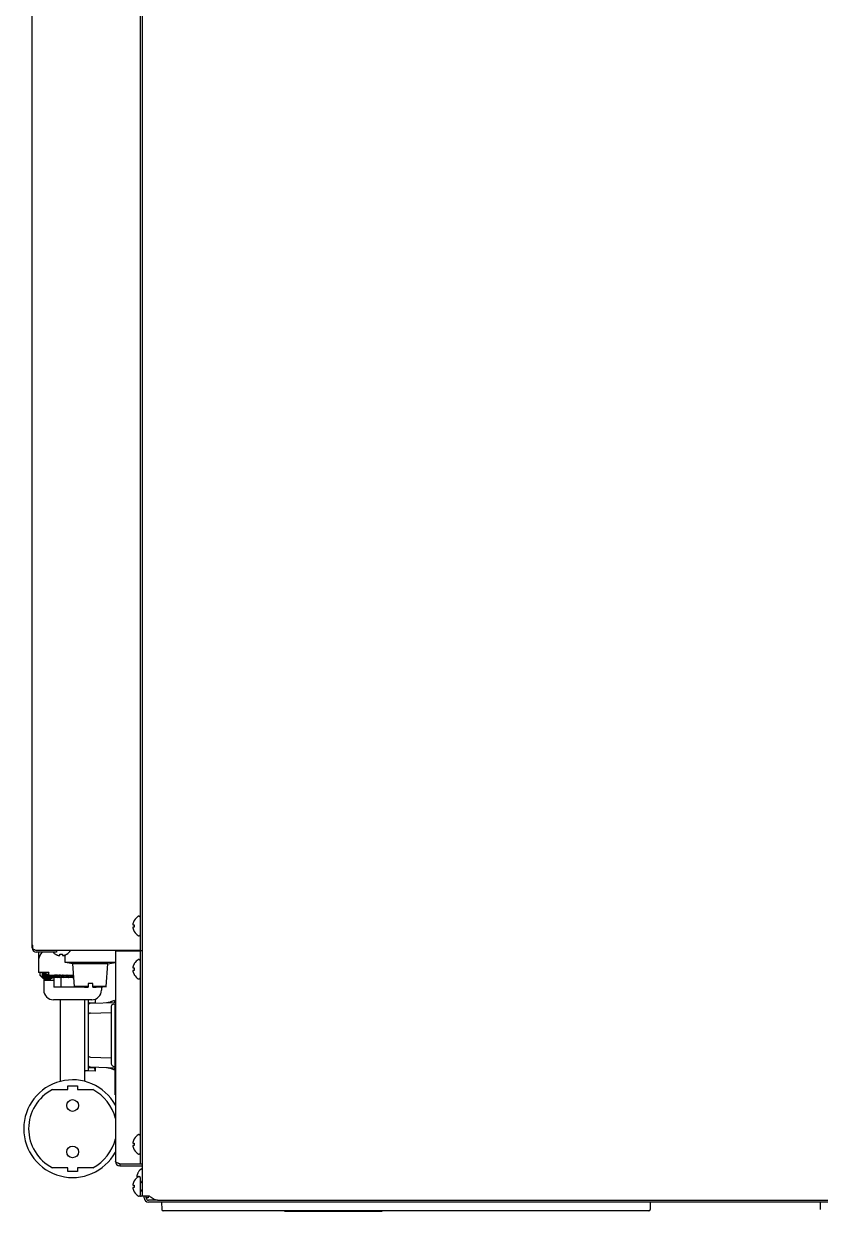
# Model space of a CAD drawing. Header units: millimetres. Extents: x -3169 to 1166, y -4146 to -91.
# Drawn here: x 277.7 to 603.7, y -2391.8 to -1905.6 of the extents above; entities that cross this region are included whole.
import ezdxf

# ---------------------------------------------------------------- set-up
doc = ezdxf.new("R2010")
doc.units = ezdxf.units.MM
doc.header["$LTSCALE"] = 23.1
doc.layers.get('0').update_dxf_attribs({"linetype": 'CONTINUOUS'})

msp = doc.modelspace()

# ---------------------------------------------------------------- linework, layer by layer
for p, q in [((281.08, -2283.96), (281.08, -1478.33)), ((326.18, -1491.96), (326.18, -2385.46)), ((325.38, -1496.76), (325.38, -2284.96)), ((322.39, -2274.46), (322.94, -2274.46)), ((322.91, -2272.66), (322.94, -2272.66)), ((324.78, -2270.96), (324.98, -2270.96)), ((322.94, -2275.46), (322.39, -2275.46)), ((322.94, -2277.26), (322.91, -2277.26)), ((324.78, -2278.96), (324.98, -2278.96)), ((281.08, -2282.76), (281.39, -2282.76)), ((281.39, -2284.34), (281.39, -2282.76)), ((325.38, -2284.96), (282.88, -2284.96)), ((291.08, -2284.96), (291.08, -2285.76)), ((316.98, -2284.96), (316.98, -2285.16)), ((325.38, -2284.96), (326.18, -2284.96)), ((291.08, -2285.76), (282.88, -2285.76)), ((283.68, -2285.76), (283.68, -2294.06)), ((290.68, -2286.54), (290.68, -2286.51)), ((292.48, -2287.06), (292.48, -2286.51)), ((293.48, -2286.51), (293.48, -2287.06)), ((294.65, -2289.86), (294.65, -2286.83)), ((295.28, -2286.51), (295.28, -2286.54)), ((315.18, -2285.06), (315.18, -2371.36)), ((315.18, -2285.16), (325.38, -2285.16)), ((315.98, -2285.06), (315.98, -2285.16)), ((324.78, -2288.66), (324.98, -2288.66)), ((325.38, -2285.16), (325.38, -2372.36)), ((326.18, -2285.16), (325.38, -2285.16)), ((287.96, -2294.06), (283.68, -2294.06)), ((284.37, -2295.21), (284.37, -2294.06)), ((285.27, -2294.06), (285.27, -2295.94)), ((285.36, -2294.06), (285.36, -2296.03)), ((285.37, -2294.06), (285.37, -2296.01)), ((285.52, -2294.06), (285.52, -2296.1)), ((285.61, -2294.06), (285.61, -2296.2)), ((285.62, -2294.06), (285.62, -2296.16)), ((285.77, -2294.06), (285.77, -2296.25)), ((285.86, -2294.06), (285.86, -2296.35)), ((285.87, -2294.06), (285.87, -2296.3)), ((286.02, -2294.06), (286.02, -2296.38)), ((286.11, -2294.11), (286.11, -2296.48)), ((286.12, -2294.12), (286.12, -2296.42)), ((286.27, -2294.21), (286.27, -2296.49)), ((286.36, -2294.26), (286.36, -2296.59)), ((286.37, -2294.26), (286.37, -2296.53)), ((286.52, -2294.35), (286.52, -2296.58)), ((286.61, -2294.4), (286.61, -2296.68)), ((286.62, -2294.41), (286.62, -2296.61)), ((286.77, -2294.5), (286.77, -2296.65)), ((286.86, -2294.54), (286.86, -2296.75)), ((286.87, -2294.55), (286.87, -2296.67)), ((287.02, -2294.6), (287.02, -2296.69)), ((287.11, -2294.64), (287.11, -2296.79)), ((287.12, -2294.64), (287.12, -2296.71)), ((287.96, -2294.06), (287.74, -2294.87)), ((297.83, -2290.42), (294.65, -2289.86)), ((315.18, -2289.86), (294.65, -2289.86)), ((298.48, -2299.72), (297.83, -2290.42)), ((312.13, -2290.42), (297.83, -2290.42)), ((311.48, -2299.72), (312.13, -2290.42)), ((312.13, -2290.42), (315.18, -2289.88)), ((322.39, -2292.16), (322.94, -2292.16)), ((322.94, -2293.16), (322.39, -2293.16)), ((322.91, -2290.36), (322.94, -2290.36)), ((284.37, -2295.21), (286.37, -2297.21)), ((285.27, -2295.94), (285.35, -2296.02)), ((285.35, -2296.02), (285.36, -2296.03)), ((285.37, -2296.01), (285.46, -2296.1)), ((285.52, -2296.1), (285.59, -2296.19)), ((285.59, -2296.19), (285.61, -2296.2)), ((285.59, -2296.19), (285.61, -2296.2)), ((285.62, -2296.16), (285.71, -2296.26)), ((285.77, -2296.25), (285.84, -2296.33)), ((285.84, -2296.33), (285.86, -2296.35)), ((285.87, -2296.3), (285.96, -2296.4)), ((285.88, -2297.21), (285.88, -2301.21)), ((285.88, -2297.21), (290.03, -2297.21)), ((286.02, -2296.38), (286.09, -2296.45)), ((286.09, -2296.45), (286.11, -2296.48)), ((286.09, -2296.45), (286.11, -2296.48)), ((286.12, -2296.42), (286.21, -2296.52)), ((286.27, -2296.49), (286.33, -2296.56)), ((286.33, -2296.56), (286.36, -2296.59)), ((286.33, -2296.56), (286.36, -2296.59)), ((286.37, -2296.53), (286.46, -2296.62)), ((286.52, -2296.58), (286.58, -2296.64)), ((286.58, -2296.64), (286.61, -2296.68)), ((286.58, -2296.64), (286.61, -2296.68)), ((286.62, -2296.61), (286.71, -2296.71)), ((286.77, -2296.65), (286.82, -2296.71)), ((286.82, -2296.71), (286.86, -2296.75)), ((286.82, -2296.71), (286.86, -2296.75)), ((286.87, -2296.67), (286.96, -2296.77)), ((287.02, -2296.69), (287.07, -2296.75)), ((287.07, -2296.75), (287.11, -2296.79)), ((287.12, -2296.71), (287.21, -2296.81)), ((287.27, -2294.7), (287.27, -2296.72)), ((287.27, -2296.72), (287.36, -2296.82)), ((287.36, -2294.73), (287.36, -2296.82)), ((287.37, -2294.73), (287.37, -2296.73)), ((287.37, -2296.73), (287.46, -2296.83)), ((287.52, -2294.79), (287.52, -2296.73)), ((287.52, -2296.73), (287.61, -2296.83)), ((287.61, -2294.82), (287.61, -2296.83)), ((287.62, -2294.82), (287.62, -2296.72)), ((287.62, -2296.72), (287.71, -2296.82)), ((287.77, -2294.87), (287.77, -2296.71)), ((287.81, -2296.76), (287.77, -2296.71)), ((287.86, -2296.81), (287.81, -2296.76)), ((287.86, -2294.89), (287.86, -2296.81)), ((287.87, -2294.89), (287.87, -2296.7)), ((287.96, -2296.8), (287.87, -2296.7)), ((288.02, -2294.92), (288.02, -2296.68)), ((288.06, -2296.73), (288.02, -2296.68)), ((288.11, -2296.78), (288.06, -2296.73)), ((288.11, -2294.94), (288.11, -2296.78)), ((288.12, -2294.95), (288.12, -2296.66)), ((288.21, -2296.75), (288.12, -2296.66)), ((288.27, -2294.98), (288.27, -2296.62)), ((288.36, -2296.72), (288.27, -2296.62)), ((288.36, -2294.99), (288.36, -2296.72)), ((288.37, -2295), (288.37, -2296.59)), ((288.46, -2296.69), (288.37, -2296.59)), ((288.52, -2295.02), (288.52, -2296.54)), ((288.56, -2296.59), (288.52, -2296.54)), ((288.61, -2296.64), (288.56, -2296.59)), ((288.61, -2295.02), (288.61, -2296.64)), ((288.62, -2295.02), (288.62, -2296.5)), ((288.71, -2296.6), (288.62, -2296.5)), ((288.77, -2295.03), (288.77, -2296.44)), ((288.86, -2296.54), (288.77, -2296.44)), ((288.86, -2295.04), (288.86, -2296.54)), ((288.87, -2295.04), (288.87, -2296.4)), ((288.96, -2296.5), (288.87, -2296.4)), ((289.02, -2295.05), (289.02, -2296.33)), ((289.11, -2296.42), (289.02, -2296.33)), ((289.11, -2295.06), (289.11, -2296.42)), ((289.12, -2295.06), (289.12, -2296.27)), ((289.21, -2296.37), (289.12, -2296.27)), ((289.18, -2295.06), (298.16, -2295.06)), ((289.27, -2295.06), (289.27, -2296.19)), ((289.36, -2296.28), (289.27, -2296.19)), ((289.36, -2295.06), (289.36, -2296.28)), ((289.37, -2295.06), (289.37, -2296.13)), ((289.46, -2296.22), (289.37, -2296.13)), ((289.52, -2295.06), (289.52, -2296.03)), ((289.61, -2296.13), (289.52, -2296.03)), ((289.61, -2295.06), (289.61, -2296.13)), ((289.62, -2295.06), (289.62, -2295.97)), ((289.71, -2296.06), (289.62, -2295.97)), ((289.77, -2295.06), (289.77, -2295.86)), ((289.86, -2295.95), (289.77, -2295.86)), ((289.86, -2295.06), (289.86, -2295.95)), ((289.87, -2295.06), (289.87, -2295.79)), ((289.96, -2295.88), (289.87, -2295.79)), ((290.02, -2295.06), (290.02, -2295.67)), ((290.11, -2295.76), (290.02, -2295.67)), ((290.03, -2296.06), (290.03, -2300.06)), ((298.23, -2296.06), (290.03, -2296.06)), ((290.11, -2295.06), (290.11, -2295.76)), ((290.12, -2295.06), (290.12, -2295.59)), ((290.21, -2295.68), (290.12, -2295.59)), ((290.29, -2295.44), (290.27, -2295.46)), ((290.29, -2295.44), (290.27, -2295.46)), ((290.33, -2295.07), (290.33, -2296.05)), ((290.39, -2295.58), (290.87, -2295.07)), ((290.39, -2295.58), (290.44, -2296.05)), ((290.44, -2296.05), (290.93, -2295.54)), ((290.87, -2296.05), (290.79, -2295.97)), ((290.87, -2295.07), (290.93, -2295.54)), ((291.08, -2295.58), (291.98, -2295.07)), ((291.08, -2295.58), (291.19, -2296.05)), ((291.19, -2295.07), (291.17, -2295.13)), ((291.19, -2296.05), (292.09, -2295.54)), ((291.98, -2296.05), (291.68, -2295.88)), ((291.76, -2295.86), (291.86, -2295.83)), ((291.82, -2295.81), (292.4, -2295.81)), ((291.98, -2295.07), (292.09, -2295.54)), ((292.4, -2295.81), (292.2, -2295.81)), ((292.33, -2295.67), (292.27, -2295.63)), ((292.32, -2295.58), (293.55, -2295.07)), ((292.32, -2295.58), (292.47, -2296.05)), ((292.47, -2295.07), (292.43, -2295.21)), ((292.53, -2295.08), (292.47, -2295.07)), ((292.47, -2296.05), (293.69, -2295.54)), ((292.53, -2296.04), (292.47, -2296.05)), ((292.68, -2295.14), (292.53, -2295.08)), ((292.68, -2295.25), (292.67, -2295.23)), ((292.67, -2295.31), (292.67, -2295.33)), ((292.74, -2295.31), (292.67, -2295.31)), ((292.68, -2295.06), (292.68, -2295.31)), ((292.71, -2295.31), (292.68, -2295.31)), ((292.68, -2295.98), (292.68, -2296.06)), ((292.71, -2295.31), (292.71, -2295.32)), ((292.74, -2295.31), (292.97, -2295.31)), ((292.97, -2295.31), (292.76, -2295.31)), ((292.86, -2296.06), (292.86, -2300.06)), ((294.06, -2295.81), (293.41, -2295.81)), ((293.41, -2295.81), (294.06, -2295.81)), ((293.55, -2295.07), (293.69, -2295.54)), ((293.98, -2295.58), (295.36, -2295.07)), ((293.98, -2295.58), (294.14, -2296.05)), ((294.06, -2295.31), (294.06, -2295.43)), ((294.1, -2295.31), (294.06, -2295.31)), ((294.14, -2295.31), (294.06, -2295.31)), ((294.1, -2295.31), (294.1, -2295.35)), ((294.14, -2295.31), (294.71, -2295.31)), ((294.14, -2296.05), (295.53, -2295.54)), ((294.71, -2295.31), (294.15, -2295.31)), ((295.63, -2295.81), (294.9, -2295.81)), ((294.9, -2295.81), (295.68, -2295.81)), ((295.36, -2295.07), (295.53, -2295.54)), ((295.68, -2295.31), (295.63, -2295.31)), ((295.64, -2295.31), (295.64, -2295.81)), ((295.73, -2295.31), (295.64, -2295.31)), ((295.73, -2295.81), (295.64, -2295.81)), ((295.68, -2295.31), (295.68, -2295.81)), ((295.73, -2295.31), (295.73, -2295.81)), ((295.73, -2295.31), (295.73, -2295.31)), ((295.73, -2295.81), (295.73, -2295.81)), ((296.47, -2295.31), (295.75, -2295.31)), ((295.75, -2295.31), (296.47, -2295.31)), ((295.83, -2295.58), (297.22, -2295.07)), ((295.83, -2295.58), (296, -2296.05)), ((296, -2296.05), (297.39, -2295.54)), ((297.21, -2295.81), (296.66, -2295.81)), ((296.66, -2295.81), (297.26, -2295.81)), ((297.22, -2295.07), (297.39, -2295.54)), ((297.31, -2295.81), (297.22, -2295.81)), ((297.25, -2295.78), (297.26, -2295.77)), ((297.26, -2295.77), (297.26, -2295.81)), ((297.96, -2295.31), (297.31, -2295.31)), ((297.31, -2295.31), (297.96, -2295.31)), ((297.31, -2295.69), (297.31, -2295.81)), ((297.67, -2295.58), (298.18, -2295.37)), ((297.67, -2295.58), (297.82, -2296.05)), ((297.82, -2296.05), (298.22, -2295.89)), ((303.98, -2298.55), (303.98, -2300.05)), ((305.98, -2298.55), (303.98, -2298.55)), ((305.98, -2300.05), (305.98, -2298.55)), ((322.94, -2294.96), (322.91, -2294.96)), ((324.78, -2296.66), (324.98, -2296.66)), ((301.33, -2300.06), (290.03, -2300.06)), ((303.98, -2299.72), (298.48, -2299.72)), ((298.51, -2299.72), (298.51, -2300.06)), ((301.33, -2299.95), (301.33, -2300.06)), ((311.48, -2299.72), (305.98, -2299.72)), ((309.48, -2299.89), (309.48, -2301.21)), ((305.48, -2305.21), (289.88, -2305.21)), ((292.68, -2338.62), (292.68, -2305.21)), ((302.68, -2338.62), (302.68, -2305.21)), ((303.98, -2305.21), (303.98, -2334.3)), ((304.48, -2306.4), (306.98, -2306.36)), ((304.95, -2306.63), (315.18, -2306.27)), ((306.98, -2304.91), (306.98, -2306.56)), ((314.78, -2305.46), (313.02, -2306.1)), ((313.48, -2307.94), (313.48, -2331.38)), ((314.31, -2306.96), (315.18, -2306.8)), ((314.78, -2305.46), (314.78, -2306.28)), ((314.98, -2306.84), (314.98, -2332.49)), ((315.08, -2344.06), (315.08, -2309.06)), ((315.18, -2309.06), (315.08, -2309.06)), ((304.95, -2310.63), (313.48, -2310.33)), ((304.95, -2328.7), (313.48, -2328.99)), ((304.48, -2332.92), (306, -2332.95)), ((304.95, -2332.7), (315.08, -2333.05)), ((306.98, -2332.77), (306.98, -2334.41)), ((311.52, -2332.92), (311.53, -2332.93)), ((313.02, -2333.22), (314.78, -2333.86)), ((314.31, -2332.37), (315.08, -2332.5)), ((314.78, -2333.04), (314.78, -2333.86)), ((302.68, -2334.26), (302.78, -2334.26)), ((303.98, -2334.31), (302.93, -2334.27)), ((306.98, -2334.41), (304.01, -2334.31)), ((289.44, -2341.96), (295.68, -2341.96)), ((295.68, -2341.96), (295.68, -2340.46)), ((295.68, -2340.46), (299.68, -2340.46)), ((299.68, -2340.46), (299.68, -2341.96)), ((299.68, -2341.96), (305.93, -2341.96)), ((315.18, -2344.06), (315.08, -2344.06)), ((322.91, -2362.06), (322.94, -2362.06)), ((324.78, -2360.36), (324.98, -2360.36)), ((322.39, -2363.86), (322.94, -2363.86)), ((322.94, -2364.86), (322.39, -2364.86)), ((322.94, -2366.66), (322.91, -2366.66)), ((316.98, -2372.36), (316.98, -2373.16)), ((316.98, -2372.36), (325.25, -2372.36)), ((324.78, -2368.36), (324.98, -2368.36)), ((325.38, -2372.36), (326.18, -2372.36)), ((295.68, -2373.96), (289.44, -2373.96)), ((295.68, -2375.46), (295.68, -2373.96)), ((299.68, -2375.46), (295.68, -2375.46)), ((299.68, -2373.96), (299.68, -2375.46)), ((305.93, -2373.96), (299.68, -2373.96)), ((316.98, -2373.16), (326.18, -2373.16)), ((324.51, -2375.86), (324.54, -2375.86)), ((322.39, -2381.06), (322.94, -2381.06)), ((322.94, -2382.06), (322.39, -2382.06)), ((322.91, -2379.26), (322.94, -2379.26)), ((323.99, -2377.66), (324.52, -2377.66)), ((324.78, -2377.56), (324.98, -2377.56)), ((325.38, -2377.96), (325.38, -2385.16)), ((325.98, -2379.96), (326.18, -2379.96)), ((322.94, -2383.86), (322.91, -2383.86)), ((324.78, -2385.56), (324.98, -2385.56)), ((325.58, -2385.56), (325.78, -2385.56)), ((325.98, -2383.16), (326.18, -2383.16)), ((326.18, -2385.46), (328.98, -2385.46)), ((326.98, -2386.26), (326.98, -2385.46)), ((327.78, -2386.26), (327.78, -2385.46)), ((328.58, -2386.26), (327.78, -2386.26)), ((328.58, -2385.46), (328.58, -2386.26)), ((332.45, -2387.26), (328.78, -2387.26)), ((1049.58, -2388.06), (328.78, -2388.06)), ((332.45, -2387.26), (1046.92, -2387.26)), ((334.13, -2388.06), (334.19, -2391.07)), ((533.58, -2391.56), (334.69, -2391.56)), ((384.38, -2391.56), (384.38, -2391.76)), ((384.38, -2391.76), (424.38, -2391.76)), ((424.38, -2391.56), (424.38, -2391.76)), ((534.13, -2388.06), (534.08, -2391.07)), ((603.63, -2388.06), (603.69, -2391.07))]:
    msp.add_line(p, q)
for points in [[(290.89, -2295.92), (290.9, -2295.91), (290.92, -2295.9), (290.95, -2295.89), (290.97, -2295.88), (291, -2295.87), (291.02, -2295.86), (291.04, -2295.85), (291.07, -2295.84), (291.09, -2295.84), (291.11, -2295.83), (291.13, -2295.83)], [(291.68, -2295.24), (291.52, -2295.18), (291.38, -2295.11)], [(291.38, -2296.01), (291.41, -2296), (291.49, -2295.95), (291.58, -2295.92), (291.67, -2295.88), (291.76, -2295.86)], [(291.86, -2295.83), (291.95, -2295.82), (292.04, -2295.81), (292.12, -2295.81), (292.2, -2295.81)], [(292.53, -2296.04), (292.69, -2295.98), (292.89, -2295.9)], [(292.89, -2295.9), (293.07, -2295.85), (293.24, -2295.82), (293.41, -2295.81)], [(298.17, -2295.3), (298.13, -2295.31), (297.96, -2295.31)]]:
    msp.add_lwpolyline(points)
for centre in [(297.68, -2348.46), (297.68, -2367.46)]:
    msp.add_circle(centre, 2.4)
for centre, radius, start, end in [((324.34, -2274.21), 1.97, 175.714, 176.9766), ((324.33, -2274.21), 1.96, 176.9771, 178.0037), ((324.33, -2274.21), 1.95, 178.0037, 179.0738), ((324.32, -2274.21), 1.95, 179.0741, 180.1995), ((324.32, -2274.21), 1.95, 180.1995, 181.1541), ((324.33, -2274.21), 1.95, 181.1545, 182.3767), ((324.33, -2274.21), 1.96, 182.3765, 183.2159), ((324.38, -2274.22), 2.01, 172.7256, 174.8598), ((324.35, -2274.21), 1.98, 174.8627, 175.7144), ((324.34, -2274.21), 1.97, 183.2167, 184.6016), ((324.36, -2274.21), 1.98, 184.6009, 185.2558), ((324.38, -2274.21), 2.01, 185.2585, 187.2741), ((326.88, -2275.11), 4.64, 163.6036, 165.6824), ((326.91, -2275.12), 4.67, 162.6228, 163.6051), ((326.93, -2275.12), 4.68, 161.535, 162.6227), ((326.94, -2275.13), 4.7, 159.4813, 161.5344), ((326.96, -2275.13), 4.72, 158.9977, 159.4819), ((326.96, -2275.13), 4.72, 157.4524, 158.9975), ((326.97, -2275.14), 4.73, 156.6826, 157.4526), ((326.97, -2275.14), 4.73, 155.4278, 156.6825), ((326.98, -2275.14), 4.74, 154.4598, 155.4278), ((326.98, -2275.14), 4.74, 153.3188, 154.4598), ((326.98, -2275.14), 4.75, 151.9926, 153.3187), ((326.99, -2275.15), 4.75, 151.0316, 151.9926), ((326.99, -2275.15), 4.75, 148.4659, 151.0313), ((327, -2275.16), 4.8, 120.3012, 148.6273), ((326.69, -2274.96), 3.79, 172.4013, 179.9911), ((326.69, -2274.96), 3.79, 180.0089, 187.5987), ((324.78, -2271.36), 0.4, 90, 120.3012), ((324.98, -2271.36), 0.4, 0, 90), ((324.33, -2275.71), 1.96, 176.7841, 177.6235), ((324.33, -2275.71), 1.96, 177.6234, 178.8455), ((324.32, -2275.71), 1.95, 178.8459, 179.8005), ((324.32, -2275.71), 1.95, 179.8006, 180.9258), ((324.33, -2275.71), 1.95, 180.9261, 181.9964), ((324.33, -2275.71), 1.96, 181.9964, 183.0228), ((324.34, -2275.71), 1.97, 183.0233, 184.286), ((324.38, -2275.72), 2.01, 172.7259, 174.7415), ((324.36, -2275.71), 1.98, 174.7442, 175.3991), ((324.34, -2275.71), 1.97, 175.3984, 176.7833), ((324.35, -2275.71), 1.98, 184.2856, 185.1372), ((324.38, -2275.71), 2.01, 185.1401, 187.2744), ((326.88, -2274.81), 4.64, 194.3176, 196.3964), ((326.91, -2274.81), 4.67, 196.3949, 197.3772), ((326.93, -2274.8), 4.68, 197.3773, 198.465), ((326.94, -2274.8), 4.7, 198.4656, 200.5187), ((326.96, -2274.79), 4.72, 200.5181, 201.0023), ((326.96, -2274.79), 4.72, 201.0025, 202.5476), ((326.97, -2274.79), 4.73, 202.5474, 203.3174), ((326.97, -2274.78), 4.73, 203.3175, 204.5722), ((326.98, -2274.78), 4.74, 204.5722, 205.5402), ((326.98, -2274.78), 4.74, 205.5402, 206.6812), ((326.98, -2274.78), 4.75, 206.6813, 208.0074), ((326.99, -2274.78), 4.75, 208.0074, 208.9684), ((326.99, -2274.77), 4.75, 208.9687, 211.5341), ((327, -2274.76), 4.8, 211.3727, 239.6988), ((324.78, -2278.56), 0.4, 239.6988, 270), ((324.98, -2278.56), 0.4, 270, 0), ((282.88, -2283.96), 1.8, 180, 270), ((282.88, -2283.96), 1, 230.4819, 270), ((314.18, -2285.06), 1, 0, 5.9374), ((314.18, -2285.06), 1.8, 0, 3.317), ((289.18, -2289.56), 5.5, 135.9581, 180), ((293.18, -2282.44), 4.8, 223.951, 238.6273), ((293.17, -2282.45), 4.75, 238.4659, 241.0313), ((293.17, -2282.46), 4.75, 241.0316, 241.9926), ((293.17, -2282.46), 4.75, 241.9926, 243.3187), ((293.17, -2282.46), 4.74, 243.3188, 244.4598), ((293.16, -2282.47), 4.74, 244.4598, 245.4278), ((293.16, -2282.47), 4.73, 245.4278, 246.6825), ((293.16, -2282.48), 4.73, 246.6826, 247.4526), ((293.16, -2282.48), 4.72, 247.4524, 248.9975), ((293.15, -2282.49), 4.72, 248.9977, 249.4819), ((293.15, -2282.5), 4.7, 249.4813, 251.5344), ((293.14, -2282.52), 4.68, 251.535, 252.6227), ((293.14, -2282.53), 4.67, 252.6228, 253.6051), ((293.13, -2282.56), 4.64, 253.6036, 255.6824), ((292.24, -2285.07), 2.01, 262.7256, 264.8598), ((292.24, -2285.09), 1.98, 264.8627, 265.7144), ((292.23, -2285.1), 1.97, 265.714, 266.9766), ((292.23, -2285.11), 1.96, 266.9771, 268.0037), ((292.23, -2285.12), 1.95, 268.0037, 269.0738), ((292.23, -2285.12), 1.95, 269.0741, 270.1995), ((292.23, -2285.12), 1.95, 270.1995, 271.1541), ((292.23, -2285.12), 1.95, 271.1545, 272.3767), ((292.23, -2285.11), 1.96, 272.3765, 273.2159), ((292.23, -2285.1), 1.97, 273.2167, 274.6016), ((292.23, -2285.09), 1.98, 274.6009, 275.2558), ((292.23, -2285.07), 2.01, 275.2585, 277.2741), ((292.98, -2282.75), 3.79, 262.4013, 269.9911), ((292.98, -2282.75), 3.79, 270.0089, 277.5987), ((293.74, -2285.07), 2.01, 262.7259, 264.7415), ((293.74, -2285.09), 1.98, 264.7442, 265.3991), ((293.73, -2285.1), 1.97, 265.3984, 266.7833), ((293.73, -2285.11), 1.96, 266.7841, 267.6235), ((293.73, -2285.12), 1.96, 267.6234, 268.8455), ((293.73, -2285.12), 1.95, 268.8459, 269.8005), ((293.73, -2285.12), 1.95, 269.8006, 270.9258), ((293.73, -2285.12), 1.95, 270.9261, 271.9964), ((293.73, -2285.11), 1.96, 271.9964, 273.0228), ((293.73, -2285.1), 1.97, 273.0233, 274.286), ((293.73, -2285.09), 1.98, 274.2856, 275.1372), ((293.73, -2285.07), 2.01, 275.1401, 277.2744), ((292.84, -2282.56), 4.64, 284.3176, 286.3964), ((292.83, -2282.53), 4.67, 286.3949, 287.3772), ((292.82, -2282.52), 4.68, 287.3773, 288.465), ((292.82, -2282.5), 4.7, 288.4656, 290.5187), ((292.81, -2282.49), 4.72, 290.5181, 291.0023), ((292.81, -2282.48), 4.72, 291.0025, 292.5476), ((292.81, -2282.48), 4.73, 292.5474, 293.3174), ((292.81, -2282.47), 4.73, 293.3175, 294.5722), ((292.8, -2282.47), 4.74, 294.5722, 295.5402), ((292.8, -2282.46), 4.74, 295.5402, 296.6812), ((292.8, -2282.46), 4.75, 296.6813, 298.0074), ((292.8, -2282.46), 4.75, 298.0074, 298.9684), ((292.8, -2282.45), 4.75, 298.9687, 301.5341), ((292.78, -2282.44), 4.8, 301.3727, 328.2504), ((327, -2292.86), 4.8, 120.3012, 148.6273), ((324.78, -2289.06), 0.4, 90, 120.3012), ((324.98, -2289.06), 0.4, 0, 90), ((289.18, -2289.56), 5.5, 234.9032, 270), ((324.34, -2291.91), 1.97, 175.714, 176.9766), ((324.33, -2291.91), 1.96, 176.9771, 178.0037), ((324.33, -2291.91), 1.95, 178.0037, 179.0738), ((324.32, -2291.91), 1.95, 179.0741, 180.1995), ((324.32, -2291.91), 1.95, 180.1995, 181.1541), ((324.33, -2291.91), 1.95, 181.1545, 182.3767), ((324.33, -2291.91), 1.96, 182.3765, 183.2159), ((324.33, -2293.41), 1.96, 176.7841, 177.6235), ((324.33, -2293.41), 1.96, 177.6234, 178.8455), ((324.32, -2293.41), 1.95, 178.8459, 179.8005), ((324.32, -2293.41), 1.95, 179.8006, 180.9258), ((324.33, -2293.41), 1.95, 180.9261, 181.9964), ((324.33, -2293.41), 1.96, 181.9964, 183.0228), ((324.34, -2293.41), 1.97, 183.0233, 184.286), ((324.38, -2291.92), 2.01, 172.7256, 174.8598), ((324.35, -2291.91), 1.98, 174.8627, 175.7144), ((324.34, -2291.91), 1.97, 183.2167, 184.6016), ((324.36, -2291.91), 1.98, 184.6009, 185.2558), ((324.38, -2291.91), 2.01, 185.2585, 187.2741), ((324.38, -2293.42), 2.01, 172.7259, 174.7415), ((324.36, -2293.41), 1.98, 174.7442, 175.3991), ((324.34, -2293.41), 1.97, 175.3984, 176.7833), ((324.35, -2293.41), 1.98, 184.2856, 185.1372), ((324.38, -2293.41), 2.01, 185.1401, 187.2744), ((326.88, -2292.81), 4.64, 163.6036, 165.6824), ((326.88, -2292.51), 4.64, 194.3176, 196.3964), ((326.91, -2292.82), 4.67, 162.6228, 163.6051), ((326.91, -2292.51), 4.67, 196.3949, 197.3772), ((326.93, -2292.82), 4.68, 161.535, 162.6227), ((326.93, -2292.5), 4.68, 197.3773, 198.465), ((326.94, -2292.83), 4.7, 159.4813, 161.5344), ((326.94, -2292.5), 4.7, 198.4656, 200.5187), ((326.96, -2292.83), 4.72, 158.9977, 159.4819), ((326.96, -2292.49), 4.72, 200.5181, 201.0023), ((326.96, -2292.83), 4.72, 157.4524, 158.9975), ((326.96, -2292.49), 4.72, 201.0025, 202.5476), ((326.97, -2292.84), 4.73, 156.6826, 157.4526), ((326.97, -2292.49), 4.73, 202.5474, 203.3174), ((326.97, -2292.84), 4.73, 155.4278, 156.6825), ((326.97, -2292.48), 4.73, 203.3175, 204.5722), ((326.98, -2292.84), 4.74, 154.4598, 155.4278), ((326.98, -2292.48), 4.74, 204.5722, 205.5402), ((326.98, -2292.84), 4.74, 153.3188, 154.4598), ((326.98, -2292.48), 4.74, 205.5402, 206.6812), ((326.98, -2292.84), 4.75, 151.9926, 153.3187), ((326.98, -2292.48), 4.75, 206.6813, 208.0074), ((326.99, -2292.85), 4.75, 151.0316, 151.9926), ((326.99, -2292.85), 4.75, 148.4659, 151.0313), ((326.69, -2292.66), 3.79, 172.4013, 179.9911), ((326.69, -2292.66), 3.79, 180.0089, 187.5987), ((288.99, -2290.85), 6.33, 234.8925, 235.9919), ((288.65, -2291.11), 5.9, 236.1854, 237.9225), ((288.55, -2291.54), 5.51, 237.731, 238.9527), ((288.26, -2291.74), 5.15, 239.1414, 241.0651), ((288.2, -2292.13), 4.82, 240.8811, 242.232), ((287.97, -2292.28), 4.54, 242.4116, 244.529), ((287.95, -2292.64), 4.26, 244.3573, 245.8403), ((287.76, -2292.74), 4.04, 246.006, 248.3173), ((287.77, -2293.05), 3.81, 248.1635, 249.7762), ((287.62, -2293.11), 3.64, 249.9224, 252.4187), ((287.66, -2293.38), 3.45, 252.2885, 254.0212), ((287.53, -2293.4), 3.34, 254.1423, 256.803), ((287.59, -2293.63), 3.2, 256.7021, 258.5369), ((287.49, -2293.6), 3.13, 258.6274, 261.4194), ((287.56, -2293.8), 3.03, 261.3528, 263.263), ((287.47, -2293.73), 3, 263.3182, 266.1968), ((287.55, -2293.89), 2.94, 266.1679, 268.1197), ((287.46, -2293.78), 2.95, 268.1366, 271.0484), ((287.55, -2293.89), 2.93, 271.0587, 273.0138), ((287.46, -2293.74), 2.99, 272.9914, 275.8795), ((287.54, -2293.82), 3.01, 275.9284, 277.8481), ((287.45, -2293.63), 3.1, 277.7876, 280.5977), ((287.52, -2293.67), 3.16, 280.6824, 282.532), ((287.41, -2293.44), 3.3, 282.4366, 285.122), ((287.46, -2293.43), 3.41, 285.2382, 286.9896), ((287.33, -2293.16), 3.58, 286.864, 289.3896), ((287.35, -2293.11), 3.74, 289.532, 291.1658), ((287.2, -2292.81), 3.96, 291.0155, 293.3587), ((287.19, -2292.71), 4.18, 293.5216, 295.0267), ((287, -2292.36), 4.45, 294.8577, 297.0077), ((286.95, -2292.22), 4.72, 297.1854, 298.5584), ((286.72, -2291.84), 5.04, 298.3761, 300.3319), ((286.62, -2291.64), 5.39, 300.5195, 301.7625), ((286.35, -2291.22), 5.76, 301.5719, 303.3396), ((286.19, -2290.97), 6.18, 303.5326, 304.652), ((285.87, -2290.51), 6.62, 304.4572, 306.0476), ((285.65, -2290.21), 7.12, 306.2426, 307.2468), ((285.28, -2289.7), 7.62, 307.0512, 308.478), ((284.97, -2289.35), 8.22, 308.6721, 309.5711), ((284.55, -2288.8), 8.78, 309.3771, 310.6505), ((290.79, -2296.02), 0.765, 127.4518, 130.8396), ((290.74, -2294.73), 1.33, 286.1205, 289.1443), ((291.98, -2294.69), 0.683, 236.224, 238.6283), ((294.46, -2292.59), 3.74, 235.3232, 235.8562), ((292.79, -2295.61), 0.3, 110.2684, 113.3657), ((292.78, -2295.58), 0.275, 109.2464, 110.2379), ((292.76, -2295.48), 0.17, 90.0309, 94.688), ((296.57, -2295.32), 0.833, 331.4851, 333.4214), ((326.99, -2292.48), 4.75, 208.0074, 208.9684), ((326.99, -2292.47), 4.75, 208.9687, 211.5341), ((327, -2292.46), 4.8, 211.3727, 239.6988), ((324.78, -2296.26), 0.4, 239.6988, 270), ((324.98, -2296.26), 0.4, 270, 0), ((289.88, -2301.21), 4, 180, 270), ((304.9, -2240.06), 60, 263.8625, 269.1263), ((305.48, -2301.21), 4, 270, 0), ((305.07, -2240.06), 60, 270.8737, 276.1375), ((304.48, -2306.9), 0.5, 91, 180), ((304.98, -2307.63), 1, 92, 180), ((308.56, -2291.17), 15.62, 286.4885, 287.3858), ((314.48, -2307.94), 1, 100, 180), ((304.98, -2311.63), 1, 92, 180.0002), ((304.98, -2327.7), 1, 180, 268), ((304.98, -2331.7), 1, 180, 268), ((304.48, -2332.42), 0.5, 180, 268.9999), ((305.98, -2333.95), 1, 0, 89), ((311.32, -2337.92), 5, 70.0169, 76.0113), ((309.74, -2344.21), 11.5, 73.028, 74.3517), ((314.48, -2331.38), 1, 180, 260), ((297.68, -2357.96), 20, 28.8679, 331.1321), ((302.98, -2332.77), 1.5, 258.3873, 268), ((297.68, -2357.96), 18, 117.266, 242.734), ((297.68, -2357.96), 18, 13.2734, 62.734), ((297.68, -2357.96), 18, 297.266, 346.7266), ((326.96, -2364.53), 4.72, 157.4524, 158.9975), ((326.97, -2364.54), 4.73, 156.6826, 157.4526), ((326.97, -2364.54), 4.73, 155.4278, 156.6825), ((326.98, -2364.54), 4.74, 154.4598, 155.4278), ((326.98, -2364.54), 4.74, 153.3188, 154.4598), ((326.98, -2364.54), 4.75, 151.9926, 153.3187), ((326.99, -2364.55), 4.75, 151.0316, 151.9926), ((326.99, -2364.55), 4.75, 148.4659, 151.0313), ((327, -2364.56), 4.8, 120.3012, 148.6273), ((324.78, -2360.76), 0.4, 90, 120.3012), ((324.98, -2360.76), 0.4, 0, 90), ((324.34, -2363.61), 1.97, 175.714, 176.9766), ((324.33, -2363.61), 1.96, 176.9771, 178.0037), ((324.33, -2363.61), 1.95, 178.0037, 179.0738), ((324.32, -2363.61), 1.95, 179.0741, 180.1995), ((324.32, -2363.61), 1.95, 180.1995, 181.1541), ((324.33, -2363.61), 1.95, 181.1545, 182.3767), ((324.33, -2363.61), 1.96, 182.3765, 183.2159), ((324.33, -2365.11), 1.96, 176.7841, 177.6235), ((324.33, -2365.11), 1.96, 177.6234, 178.8455), ((324.32, -2365.11), 1.95, 178.8459, 179.8005), ((324.32, -2365.11), 1.95, 179.8006, 180.9258), ((324.33, -2365.11), 1.95, 180.9261, 181.9964), ((324.33, -2365.11), 1.96, 181.9964, 183.0228), ((324.34, -2365.11), 1.97, 183.0233, 184.286), ((324.38, -2363.62), 2.01, 172.7256, 174.8598), ((324.35, -2363.61), 1.98, 174.8627, 175.7144), ((324.34, -2363.61), 1.97, 183.2167, 184.6016), ((324.36, -2363.61), 1.98, 184.6009, 185.2558), ((324.38, -2363.61), 2.01, 185.2585, 187.2741), ((324.38, -2365.12), 2.01, 172.7259, 174.7415), ((324.36, -2365.11), 1.98, 174.7442, 175.3991), ((324.34, -2365.11), 1.97, 175.3984, 176.7833), ((324.35, -2365.11), 1.98, 184.2856, 185.1372), ((324.38, -2365.11), 2.01, 185.1401, 187.2744), ((326.88, -2364.51), 4.64, 163.6036, 165.6824), ((326.88, -2364.21), 4.64, 194.3176, 196.3964), ((326.91, -2364.52), 4.67, 162.6228, 163.6051), ((326.91, -2364.21), 4.67, 196.3949, 197.3772), ((326.93, -2364.52), 4.68, 161.535, 162.6227), ((326.93, -2364.2), 4.68, 197.3773, 198.465), ((326.94, -2364.53), 4.7, 159.4813, 161.5344), ((326.94, -2364.2), 4.7, 198.4656, 200.5187), ((326.96, -2364.53), 4.72, 158.9977, 159.4819), ((326.96, -2364.19), 4.72, 200.5181, 201.0023), ((326.96, -2364.19), 4.72, 201.0025, 202.5476), ((326.97, -2364.19), 4.73, 202.5474, 203.3174), ((326.97, -2364.18), 4.73, 203.3175, 204.5722), ((326.98, -2364.18), 4.74, 204.5722, 205.5402), ((326.98, -2364.18), 4.74, 205.5402, 206.6812), ((326.98, -2364.18), 4.75, 206.6813, 208.0074), ((326.99, -2364.18), 4.75, 208.0074, 208.9684), ((326.99, -2364.17), 4.75, 208.9687, 211.5341), ((326.69, -2364.36), 3.79, 172.4013, 179.9911), ((326.69, -2364.36), 3.79, 180.0089, 187.5987), ((327, -2364.16), 4.8, 211.3727, 239.6988), ((316.98, -2371.36), 1.8, 180, 270), ((324.78, -2367.96), 0.4, 239.6988, 270), ((324.98, -2367.96), 0.4, 270, 0), ((325.94, -2377.41), 1.97, 175.714, 176.9766), ((325.93, -2377.41), 1.96, 176.9771, 178.0037), ((325.98, -2377.42), 2.01, 172.7256, 174.8598), ((325.95, -2377.41), 1.98, 174.8627, 175.7144), ((328.48, -2378.31), 4.64, 163.6036, 165.6824), ((328.51, -2378.32), 4.67, 162.6228, 163.6051), ((328.53, -2378.32), 4.68, 161.535, 162.6227), ((328.54, -2378.33), 4.7, 159.4813, 161.5344), ((328.56, -2378.33), 4.72, 158.9977, 159.4819), ((328.56, -2378.33), 4.72, 157.4524, 158.9975), ((328.57, -2378.34), 4.73, 156.6826, 157.4526), ((328.57, -2378.34), 4.73, 155.4278, 156.6825), ((328.58, -2378.34), 4.74, 154.4598, 155.4278), ((328.58, -2378.34), 4.74, 153.3188, 154.4598), ((328.58, -2378.34), 4.75, 151.9926, 153.3187), ((328.59, -2378.35), 4.75, 151.0316, 151.9926), ((328.59, -2378.35), 4.75, 148.4659, 151.0313), ((328.6, -2378.36), 4.8, 120.3012, 148.6273), ((324.34, -2380.81), 1.97, 175.714, 176.9766), ((324.33, -2380.81), 1.96, 176.9771, 178.0037), ((324.33, -2380.81), 1.95, 178.0037, 179.0738), ((324.32, -2380.81), 1.95, 179.0741, 180.1995), ((324.32, -2380.81), 1.95, 180.1995, 181.1541), ((324.33, -2380.81), 1.95, 181.1545, 182.3767), ((324.33, -2380.81), 1.96, 182.3765, 183.2159), ((324.38, -2380.82), 2.01, 172.7256, 174.8598), ((324.35, -2380.81), 1.98, 174.8627, 175.7144), ((324.34, -2380.81), 1.97, 183.2167, 184.6016), ((324.36, -2380.81), 1.98, 184.6009, 185.2558), ((324.38, -2380.81), 2.01, 185.2585, 187.2741), ((324.38, -2382.32), 2.01, 172.7259, 174.7415), ((324.36, -2382.31), 1.98, 174.7442, 175.3991), ((324.34, -2382.31), 1.97, 175.3984, 176.7833), ((326.88, -2381.71), 4.64, 163.6036, 165.6824), ((326.91, -2381.72), 4.67, 162.6228, 163.6051), ((326.93, -2381.72), 4.68, 161.535, 162.6227), ((326.94, -2381.73), 4.7, 159.4813, 161.5344), ((326.96, -2381.73), 4.72, 158.9977, 159.4819), ((326.96, -2381.73), 4.72, 157.4524, 158.9975), ((326.97, -2381.74), 4.73, 156.6826, 157.4526), ((326.97, -2381.74), 4.73, 155.4278, 156.6825), ((326.98, -2381.74), 4.74, 154.4598, 155.4278), ((326.98, -2381.74), 4.74, 153.3188, 154.4598), ((326.98, -2381.74), 4.75, 151.9926, 153.3187), ((326.99, -2381.75), 4.75, 151.0316, 151.9926), ((326.99, -2381.75), 4.75, 148.4659, 151.0313), ((327, -2381.76), 4.8, 120.3012, 148.6273), ((326.69, -2381.56), 3.79, 172.4013, 179.9911), ((326.69, -2381.56), 3.79, 180.0089, 187.5987), ((325.93, -2377.41), 1.95, 178.0037, 179.0738), ((325.92, -2377.41), 1.95, 179.0741, 180.1995), ((325.92, -2377.41), 1.95, 180.1995, 181.1541), ((325.93, -2377.41), 1.95, 181.1545, 182.3767), ((325.93, -2377.41), 1.96, 182.3765, 183.2159), ((325.94, -2377.41), 1.97, 183.2167, 184.6016), ((325.96, -2377.41), 1.98, 184.6009, 185.2558), ((325.98, -2377.41), 2.01, 185.2585, 187.2741), ((324.78, -2377.96), 0.4, 90, 120.3012), ((324.98, -2377.96), 0.4, 0, 90), ((325.98, -2379.36), 0.6, 180, 270), ((324.33, -2382.31), 1.96, 176.7841, 177.6235), ((324.33, -2382.31), 1.96, 177.6234, 178.8455), ((324.32, -2382.31), 1.95, 178.8459, 179.8005), ((324.32, -2382.31), 1.95, 179.8006, 180.9258), ((324.33, -2382.31), 1.95, 180.9261, 181.9964), ((324.33, -2382.31), 1.96, 181.9964, 183.0228), ((324.34, -2382.31), 1.97, 183.0233, 184.286), ((324.35, -2382.31), 1.98, 184.2856, 185.1372), ((324.38, -2382.31), 2.01, 185.1401, 187.2744), ((326.88, -2381.41), 4.64, 194.3176, 196.3964), ((326.91, -2381.41), 4.67, 196.3949, 197.3772), ((326.93, -2381.4), 4.68, 197.3773, 198.465), ((326.94, -2381.4), 4.7, 198.4656, 200.5187), ((326.96, -2381.39), 4.72, 200.5181, 201.0023), ((326.96, -2381.39), 4.72, 201.0025, 202.5476), ((326.97, -2381.39), 4.73, 202.5474, 203.3174), ((326.97, -2381.38), 4.73, 203.3175, 204.5722), ((326.98, -2381.38), 4.74, 204.5722, 205.5402), ((326.98, -2381.38), 4.74, 205.5402, 206.6812), ((326.98, -2381.38), 4.75, 206.6813, 208.0074), ((326.99, -2381.38), 4.75, 208.0074, 208.9684), ((326.99, -2381.37), 4.75, 208.9687, 211.5341), ((327, -2381.36), 4.8, 211.3727, 239.6988), ((324.78, -2385.16), 0.4, 239.6988, 270), ((324.98, -2385.16), 0.4, 270, 0), ((327.8, -2381.36), 4.8, 238.136, 239.6988), ((325.98, -2383.76), 0.6, 90, 180), ((325.58, -2385.16), 0.4, 239.6988, 270), ((325.78, -2385.16), 0.4, 270, 0), ((328.78, -2386.26), 1.8, 180, 270), ((328.78, -2386.26), 1, 180, 270), ((334.69, -2391.06), 0.5, 181, 270), ((533.58, -2391.06), 0.5, 270, 359)]:
    msp.add_arc(centre, radius, start, end)
for points, knots in [([(281.39, -2284.34), (281.48, -2284.4), (281.69, -2284.51), (282.05, -2284.66), (282.45, -2284.81), (282.74, -2284.91), (282.88, -2284.96)], [0, 0, 0, 0, 0.201316, 0.443187, 0.713942, 1, 1, 1, 1]), ([(284.64, -2295.44), (284.6, -2295.41), (284.53, -2295.35), (284.45, -2295.28), (284.4, -2295.24), (284.37, -2295.22), (284.37, -2295.21)], [0, 0, 0, 0, 0.418526, 0.734915, 0.932597, 1, 1, 1, 1]), ([(285.27, -2295.94), (285.21, -2295.9), (285, -2295.74), (284.79, -2295.57), (284.64, -2295.44)], [0, 0, 0, 0, 0.245062, 1, 1, 1, 1]), ([(290.41, -2295.56), (290.4, -2295.55), (290.38, -2295.55), (290.35, -2295.54), (290.33, -2295.54)], [0, 0, 0, 0, 0.307899, 1, 1, 1, 1]), ([(290.79, -2295.15), (290.73, -2295.13), (290.62, -2295.09), (290.5, -2295.07), (290.44, -2295.07)], [0, 0, 0, 0, 0.488943, 1, 1, 1, 1]), ([(290.77, -2295.18), (290.74, -2295.17), (290.64, -2295.12), (290.53, -2295.09), (290.44, -2295.08)], [0, 0, 0, 0, 0.248473, 1, 1, 1, 1]), ([(290.89, -2295.92), (290.82, -2295.95), (290.72, -2296), (290.57, -2296.05), (290.49, -2296.05), (290.44, -2296.05)], [0, 0, 0, 0, 0.488881, 0.739708, 1, 1, 1, 1]), ([(291.58, -2295.3), (291.55, -2295.29), (291.5, -2295.26), (291.38, -2295.21), (291.23, -2295.15), (291.05, -2295.09), (290.93, -2295.07), (290.87, -2295.07)], [0, 0, 0, 0, 0.125666, 0.251701, 0.504416, 0.755486, 1, 1, 1, 1]), ([(291.11, -2296.02), (291.09, -2296.02), (291.01, -2296.04), (290.93, -2296.05), (290.87, -2296.05)], [0, 0, 0, 0, 0.254267, 1, 1, 1, 1]), ([(291.08, -2295.59), (291.05, -2295.58), (291, -2295.55), (290.95, -2295.54), (290.93, -2295.54)], [0, 0, 0, 0, 0.61319, 1, 1, 1, 1]), ([(291.38, -2295.11), (291.35, -2295.1), (291.29, -2295.08), (291.22, -2295.07), (291.19, -2295.07)], [0, 0, 0, 0, 0.483646, 1, 1, 1, 1]), ([(291.38, -2296.01), (291.35, -2296.02), (291.29, -2296.05), (291.22, -2296.05), (291.19, -2296.05)], [0, 0, 0, 0, 0.483541, 1, 1, 1, 1]), ([(291.6, -2295.26), (291.56, -2295.24), (291.49, -2295.18), (291.42, -2295.13), (291.38, -2295.11)], [0, 0, 0, 0, 0.50595, 1, 1, 1, 1]), ([(292.67, -2295.31), (292.66, -2295.31), (292.63, -2295.3), (292.57, -2295.28), (292.5, -2295.25), (292.42, -2295.2), (292.3, -2295.15), (292.16, -2295.09), (292.04, -2295.07), (291.98, -2295.07)], [0, 0, 0, 0, 0.05961, 0.123242, 0.250677, 0.380599, 0.511058, 0.76595, 1, 1, 1, 1]), ([(292.43, -2295.91), (292.36, -2295.95), (292.21, -2296.01), (292.06, -2296.05), (291.98, -2296.05)], [0, 0, 0, 0, 0.52168, 1, 1, 1, 1]), ([(292.27, -2295.63), (292.24, -2295.61), (292.19, -2295.57), (292.13, -2295.55), (292.1, -2295.54), (292.09, -2295.54)], [0, 0, 0, 0, 0.631087, 0.848706, 1, 1, 1, 1]), ([(292.41, -2295.54), (292.41, -2295.54), (292.39, -2295.55), (292.38, -2295.56), (292.37, -2295.56)], [0, 0, 0, 0, 0.274111, 1, 1, 1, 1]), ([(292.63, -2295.35), (292.58, -2295.38), (292.51, -2295.44), (292.44, -2295.51), (292.41, -2295.54)], [0, 0, 0, 0, 0.543538, 1, 1, 1, 1]), ([(292.62, -2295.15), (292.61, -2295.15), (292.59, -2295.12), (292.56, -2295.09), (292.53, -2295.08)], [0, 0, 0, 0, 0.259134, 1, 1, 1, 1]), ([(292.67, -2295.23), (292.67, -2295.22), (292.65, -2295.2), (292.63, -2295.17), (292.62, -2295.15)], [0, 0, 0, 0, 0.256607, 1, 1, 1, 1]), ([(294.06, -2295.31), (294.05, -2295.31), (294.03, -2295.3), (294, -2295.29), (293.96, -2295.27), (293.92, -2295.24), (293.87, -2295.21), (293.78, -2295.15), (293.69, -2295.11), (293.61, -2295.08), (293.56, -2295.07), (293.55, -2295.07)], [0, 0, 0, 0, 0.053055, 0.116708, 0.181652, 0.248221, 0.385394, 0.523551, 0.784603, 0.899636, 1, 1, 1, 1]), ([(294.06, -2295.81), (294.03, -2295.81), (293.98, -2295.8), (293.92, -2295.76), (293.87, -2295.71), (293.83, -2295.65), (293.79, -2295.61), (293.75, -2295.57), (293.72, -2295.55), (293.7, -2295.54), (293.69, -2295.54)], [0, 0, 0, 0, 0.161646, 0.316386, 0.469211, 0.618835, 0.756405, 0.869584, 0.950386, 1, 1, 1, 1]), ([(294.06, -2295.43), (294.05, -2295.45), (294.03, -2295.49), (294.01, -2295.53), (294, -2295.56), (293.99, -2295.58), (293.98, -2295.58), (293.98, -2295.58)], [0, 0, 0, 0, 0.370711, 0.679515, 0.893576, 0.959707, 1, 1, 1, 1]), ([(294.1, -2295.35), (294.1, -2295.36), (294.09, -2295.37), (294.08, -2295.38), (294.08, -2295.39)], [0, 0, 0, 0, 0.240692, 1, 1, 1, 1]), ([(294.16, -2295.31), (294.15, -2295.31), (294.13, -2295.33), (294.11, -2295.34), (294.1, -2295.35)], [0, 0, 0, 0, 0.411313, 1, 1, 1, 1]), ([(295.63, -2295.31), (295.63, -2295.31), (295.63, -2295.31), (295.62, -2295.3), (295.6, -2295.29), (295.58, -2295.27), (295.56, -2295.24), (295.53, -2295.21), (295.49, -2295.17), (295.46, -2295.13), (295.42, -2295.1), (295.39, -2295.08), (295.37, -2295.07), (295.36, -2295.07)], [0, 0, 0, 0, 0.015539, 0.040212, 0.103964, 0.173566, 0.247621, 0.403623, 0.560146, 0.706768, 0.834352, 0.93415, 1, 1, 1, 1]), ([(295.63, -2295.81), (295.63, -2295.81), (295.62, -2295.81), (295.61, -2295.79), (295.6, -2295.78), (295.59, -2295.75), (295.58, -2295.7), (295.57, -2295.65), (295.56, -2295.61), (295.55, -2295.57), (295.54, -2295.55), (295.54, -2295.54), (295.53, -2295.54)], [0, 0, 0, 0, 0.045886, 0.100077, 0.16659, 0.24462, 0.417412, 0.59635, 0.760727, 0.888988, 0.96859, 1, 1, 1, 1]), ([(295.74, -2295.31), (295.74, -2295.31), (295.75, -2295.32), (295.76, -2295.33), (295.77, -2295.35), (295.77, -2295.35)], [0, 0, 0, 0, 0.197294, 0.547731, 1, 1, 1, 1]), ([(295.74, -2295.81), (295.74, -2295.81), (295.75, -2295.82), (295.76, -2295.82), (295.77, -2295.83), (295.77, -2295.84), (295.78, -2295.85)], [0, 0, 0, 0, 0.160162, 0.412227, 0.695198, 1, 1, 1, 1]), ([(295.77, -2295.35), (295.78, -2295.38), (295.79, -2295.42), (295.8, -2295.47), (295.81, -2295.51), (295.81, -2295.54), (295.82, -2295.56), (295.83, -2295.58), (295.83, -2295.58), (295.83, -2295.58)], [0, 0, 0, 0, 0.335551, 0.51026, 0.672073, 0.809534, 0.911637, 0.972918, 1, 1, 1, 1]), ([(295.78, -2295.85), (295.8, -2295.87), (295.84, -2295.92), (295.89, -2295.97), (295.93, -2296.01), (295.96, -2296.03), (295.98, -2296.05), (296, -2296.05), (296, -2296.05)], [0, 0, 0, 0, 0.299827, 0.599995, 0.734082, 0.848667, 0.938274, 1, 1, 1, 1]), ([(297.21, -2295.81), (297.21, -2295.81), (297.23, -2295.81), (297.24, -2295.8), (297.24, -2295.79)], [0, 0, 0, 0, 0.209586, 1, 1, 1, 1]), ([(297.27, -2295.76), (297.27, -2295.76), (297.28, -2295.74), (297.29, -2295.72), (297.3, -2295.71)], [0, 0, 0, 0, 0.245596, 1, 1, 1, 1]), ([(297.31, -2295.31), (297.33, -2295.31), (297.38, -2295.32), (297.44, -2295.37), (297.49, -2295.42), (297.55, -2295.48), (297.6, -2295.54), (297.65, -2295.58), (297.67, -2295.58), (297.67, -2295.58)], [0, 0, 0, 0, 0.161452, 0.315926, 0.469638, 0.618948, 0.869904, 0.950475, 1, 1, 1, 1]), ([(297.31, -2295.69), (297.32, -2295.67), (297.34, -2295.63), (297.36, -2295.59), (297.37, -2295.56), (297.38, -2295.54), (297.39, -2295.54), (297.39, -2295.54)], [0, 0, 0, 0, 0.372193, 0.678791, 0.894382, 0.959699, 1, 1, 1, 1]), ([(297.31, -2295.81), (297.31, -2295.81), (297.33, -2295.81), (297.34, -2295.82), (297.35, -2295.82)], [0, 0, 0, 0, 0.215064, 1, 1, 1, 1]), ([(297.35, -2295.82), (297.37, -2295.83), (297.41, -2295.85), (297.49, -2295.91), (297.59, -2295.97), (297.7, -2296.03), (297.79, -2296.05), (297.82, -2296.05)], [0, 0, 0, 0, 0.126756, 0.260912, 0.53379, 0.789425, 1, 1, 1, 1]), ([(312.99, -2306.14), (312.75, -2306.21), (312.26, -2306.34), (311.76, -2306.39), (311.52, -2306.4)], [0, 0, 0, 0, 0.500098, 1, 1, 1, 1]), ([(314.78, -2305.55), (314.52, -2305.64), (314.01, -2305.81), (313.48, -2305.99), (313.22, -2306.07)], [0, 0, 0, 0, 0.500006, 1, 1, 1, 1]), ([(311.53, -2332.92), (311.75, -2332.93), (312.19, -2332.98), (312.63, -2333.08), (312.84, -2333.14)], [0, 0, 0, 0, 0.499943, 1, 1, 1, 1]), ([(313.09, -2333.22), (313.38, -2333.3), (313.94, -2333.49), (314.5, -2333.68), (314.78, -2333.77)], [0, 0, 0, 0, 0.499991, 1, 1, 1, 1]), ([(304.01, -2334.31), (304.01, -2334.31), (304, -2334.31), (303.99, -2334.31), (303.98, -2334.3), (303.98, -2334.3)], [0, 0, 0, 0, 0.723693, 0.912223, 1, 1, 1, 1]), ([(315.67, -2371.84), (315.6, -2371.8), (315.47, -2371.73), (315.29, -2371.6), (315.18, -2371.45), (315.18, -2371.36)], [0, 0, 0, 0, 0.3393, 0.6157, 1, 1, 1, 1]), ([(316.4, -2372.15), (316.34, -2372.13), (316.09, -2372.03), (315.84, -2371.93), (315.67, -2371.84)], [0, 0, 0, 0, 0.274106, 1, 1, 1, 1]), ([(316.98, -2372.36), (316.84, -2372.31), (316.64, -2372.24), (316.45, -2372.17), (316.4, -2372.15)], [0, 0, 0, 0, 0.754658, 1, 1, 1, 1]), ([(332.45, -2387.26), (332.3, -2387.26), (332.01, -2387.24), (331.57, -2387.13), (331.14, -2386.96), (330.55, -2386.65), (329.82, -2386.15), (329.27, -2385.69), (328.98, -2385.46)], [0, 0, 0, 0, 0.109095, 0.220846, 0.337344, 0.459765, 0.722091, 1, 1, 1, 1])]:
    msp.add_open_spline(points, degree=3, knots=knots)
for points in [[(290.44, -2295.08), (290.41, -2295.07), (290.37, -2295.07), (290.33, -2295.07)], [(290.44, -2296.05), (290.41, -2296.05), (290.37, -2296.05), (290.33, -2296.05)], [(292.67, -2295.33), (292.66, -2295.34), (292.64, -2295.35), (292.63, -2295.35)], [(292.75, -2295.31), (292.73, -2295.31), (292.71, -2295.32), (292.69, -2295.32)], [(294.08, -2295.39), (294.07, -2295.41), (294.06, -2295.42), (294.06, -2295.43)], [(297.24, -2295.79), (297.25, -2295.79), (297.25, -2295.79), (297.25, -2295.78)], [(297.26, -2295.77), (297.26, -2295.77), (297.27, -2295.76), (297.27, -2295.76)]]:
    msp.add_open_spline(points, degree=3)

doc.saveas('drawing.dxf')
